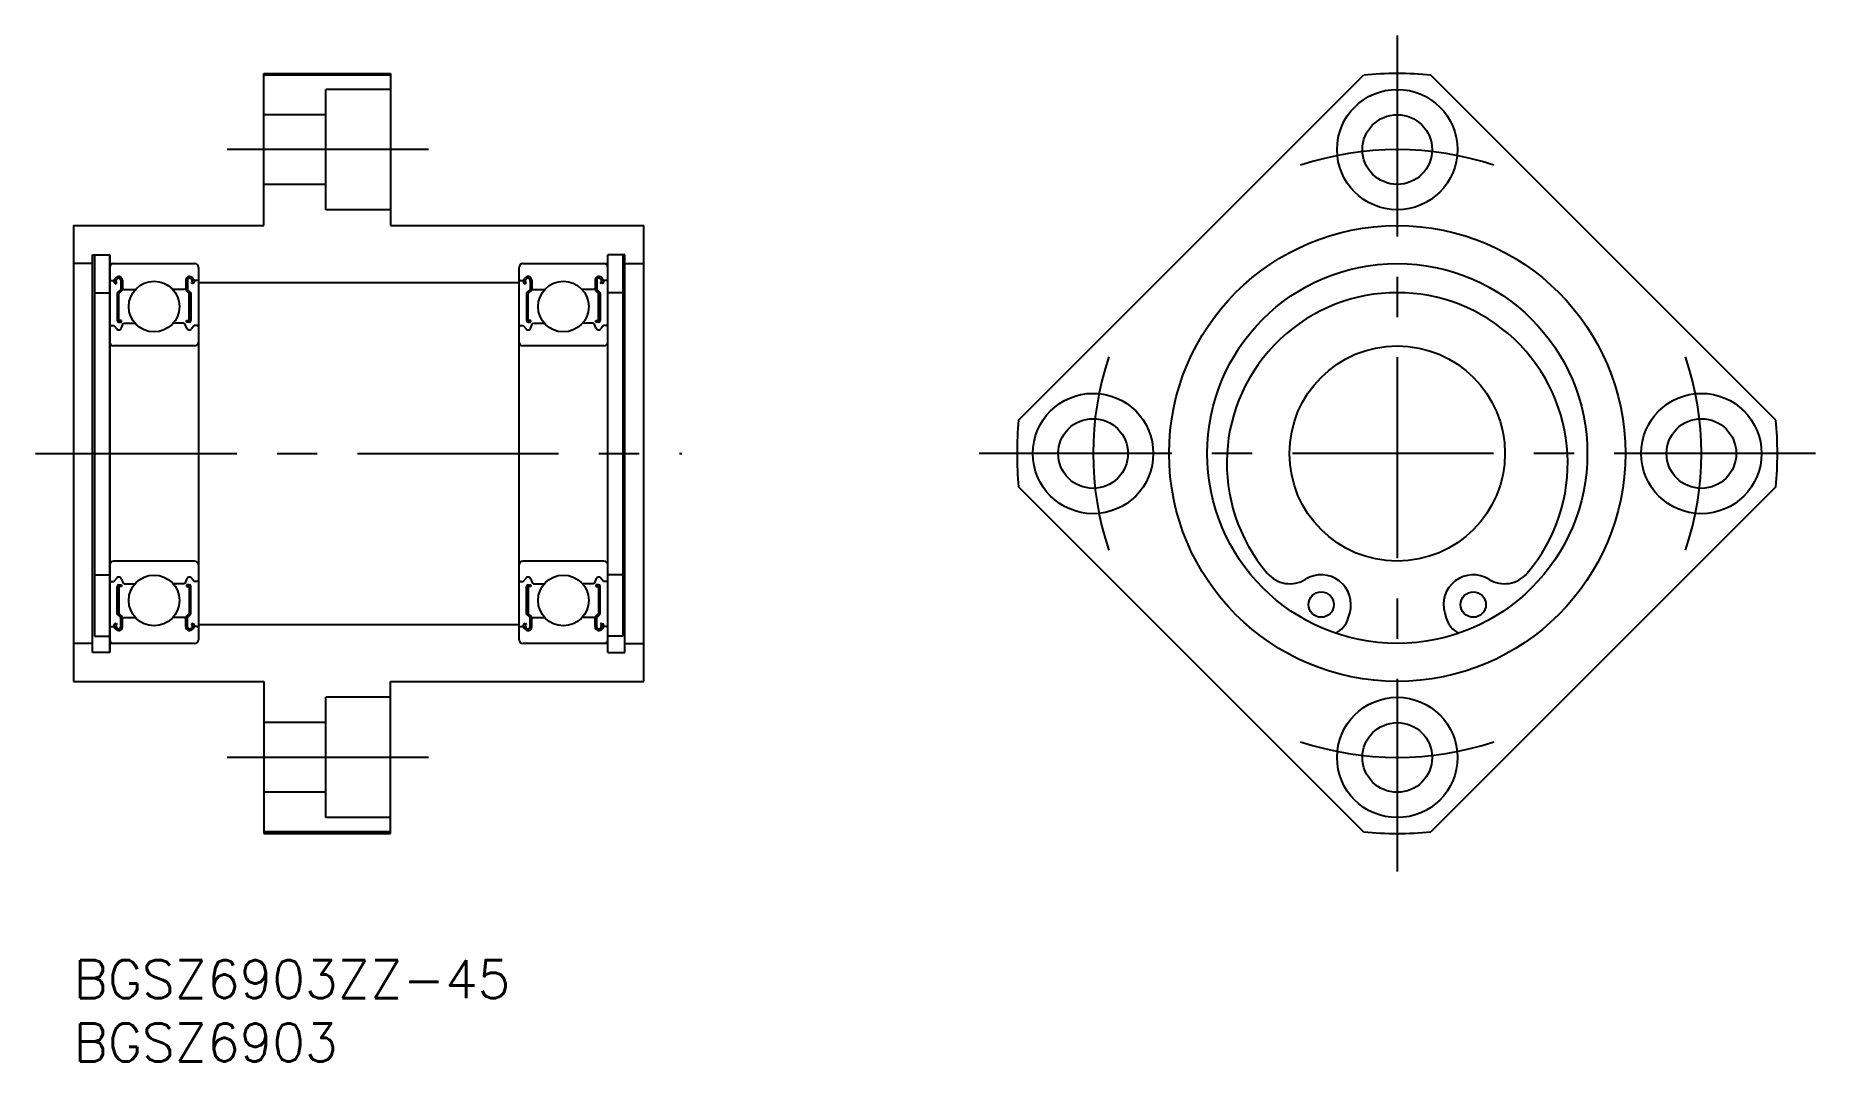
# Model space of a CAD drawing. Extents: x -3 to 137, y -8 to 73.
import ezdxf

# ---------------------------------------------------------------- set-up
doc = ezdxf.new("R2010")
doc.units = 0
doc.header["$LTSCALE"] = 0.5
doc.linetypes.add('CENTER', pattern=[50.8, 31.75, -6.35, 6.35, -6.35])
for name, color, linetype in [('MSM_CENTER', 1, 'CENTER'), ('MSM_CONTINUOUS', 7, 'CONTINUOUS'), ('MSM_PART_NUMBER', 7, 'CONTINUOUS')]:
    doc.layers.add(name, color=color, linetype=linetype)
doc.styles.get("Standard").update_dxf_attribs({"font": 'txt.shx', "height": 3, "bigfont": 'bigfont.shx'})

# ---------------------------------------------------------------- blocks, each defined once
blk = doc.blocks.new('*U6')
at = {"layer": 'MSM_PART_NUMBER'}
blk.add_text('BGSZ6903ZZ-45', height=3, dxfattribs=at).set_placement((0, -3))
blk = doc.blocks.new('*U7')
at = {"layer": 'MSM_PART_NUMBER'}
blk.add_text('BGSZ6903', height=3, dxfattribs=at).set_placement((0, -8))

msp = doc.modelspace()

# ---------------------------------------------------------------- linework, layer by layer
at = {"layer": 'MSM_CENTER'}
for p, q in [((104.45, 73), (104.45, 7)), ((28, 64), (12, 64)), ((-3, 40), (48, 40)), ((137.45, 40), (71.45, 40)), ((28, 16), (12, 16))]:
    msp.add_line(p, q, dxfattribs=at)
for start, end in [(71.4796, 108.5204), (161.4796, 198.5204), (341.4796, 18.5204), (251.4796, 288.5204)]:
    msp.add_arc((104.45, 40), 24, start, end, dxfattribs=at)
at = {"layer": 'MSM_CONTINUOUS'}
for p, q in [((15, 58), (15, 70)), ((15, 70), (25, 70)), ((25, 69.88), (15, 69.88)), ((25, 70), (25, 58)), ((74.56, 42.64), (101.8, 69.88)), ((134.33, 42.64), (107.09, 69.88)), ((19.9, 59.25), (19.9, 68.75)), ((25, 68.75), (19.9, 68.75)), ((19.9, 66.75), (15, 66.75)), ((19.9, 61.25), (15, 61.25)), ((25, 59.25), (19.9, 59.25)), ((0, 58), (15, 58)), ((0, 58), (0, 22)), ((25, 58), (45, 58)), ((45, 22), (45, 58)), ((1.5, 55), (0, 55)), ((1.5, 55.7), (2.85, 55.7)), ((1.5, 24.3, 1.2), (1.5, 55.7, 1.2)), ((1.65, 55.7, 1.3), (1.65, 25.58, 1.3)), ((2.85, 55.7), (2.85, 40)), ((2.85, 24.3), (2.85, 55.7)), ((2.85, 55.7, 1.3), (2.85, 24.3, 1.3)), ((2.85, 55), (9.55, 55)), ((35.45, 55), (42.15, 55)), ((42.15, 24.3), (42.15, 55.7)), ((43.5, 55.7, -1.3), (42.15, 55.7, -1.3)), ((43.35, 55.7), (43.35, 25.58)), ((43.5, 24.3, -0.1), (43.5, 55.7, -0.1)), ((43.5, 55, -1.3), (45, 55, -1.3)), ((2.85, 53.75), (2.95, 53.65)), ((2.95, 53.65), (3.18, 53.65)), ((3.18, 53.65), (3.29, 53.83)), ((3.23, 53.47), (3.35, 53.4)), ((3.3, 53.58), (3.41, 53.77)), ((3.41, 53.52), (3.3, 53.58)), ((3.35, 53.4), (3.41, 53.52)), ((3.72, 53.68), (3.72, 52.95)), ((3.85, 53.68), (3.85, 52.89)), ((8.85, 53.68), (8.85, 52.89)), ((8.98, 53.68), (8.98, 52.95)), ((9.4, 53.58), (9.29, 53.77)), ((9.29, 53.52), (9.4, 53.58)), ((9.35, 53.4), (9.29, 53.52)), ((9.47, 53.47), (9.35, 53.4)), ((9.52, 53.65), (9.41, 53.83)), ((9.75, 53.65), (9.52, 53.65)), ((9.85, 53.75), (9.75, 53.65)), ((9.85, 54.7), (9.85, 25.3)), ((9.85, 53.5), (35.15, 53.5)), ((35.15, 25.3), (35.15, 54.7)), ((35.15, 53.75), (35.25, 53.65)), ((35.25, 53.65), (35.48, 53.65)), ((35.48, 53.65), (35.59, 53.83)), ((35.53, 53.47), (35.65, 53.4)), ((35.6, 53.58), (35.71, 53.77)), ((35.71, 53.52), (35.6, 53.58)), ((35.65, 53.4), (35.71, 53.52)), ((36.02, 53.68), (36.02, 52.95)), ((36.15, 53.68), (36.15, 52.89)), ((41.15, 53.68), (41.15, 52.89)), ((41.28, 53.68), (41.28, 52.95)), ((41.7, 53.58), (41.59, 53.77)), ((41.59, 53.52), (41.7, 53.58)), ((41.65, 53.4), (41.59, 53.52)), ((41.77, 53.47), (41.65, 53.4)), ((41.82, 53.65), (41.71, 53.83)), ((42.05, 53.65), (41.82, 53.65)), ((42.15, 53.75), (42.05, 53.65)), ((1.65, 52.7), (2.85, 52.7)), ((3.72, 52.95), (3.45, 52.68)), ((3.45, 52.68), (3.45, 50.5)), ((3.85, 52.89), (3.58, 52.63)), ((3.58, 50.5), (3.58, 52.63)), ((3.85, 53.05), (3.95, 52.95)), ((3.95, 52.95), (4.87, 52.95)), ((8.75, 52.95), (7.83, 52.95)), ((8.85, 53.05), (8.75, 52.95)), ((8.85, 52.89), (9.12, 52.63)), ((8.98, 52.95), (9.25, 52.68)), ((9.12, 50.5), (9.12, 52.63)), ((9.25, 52.68), (9.25, 50.5)), ((36.02, 52.95), (35.75, 52.68)), ((35.75, 52.68), (35.75, 50.5)), ((36.15, 52.89), (35.88, 52.63)), ((35.88, 50.5), (35.88, 52.63)), ((36.15, 53.05), (36.25, 52.95)), ((36.25, 52.95), (37.17, 52.95)), ((41.05, 52.95), (40.13, 52.95)), ((41.15, 53.05), (41.05, 52.95)), ((41.15, 52.89), (41.42, 52.63)), ((41.28, 52.95), (41.55, 52.68)), ((41.42, 50.5), (41.42, 52.63)), ((41.55, 52.68), (41.55, 50.5)), ((43.35, 52.7, -1.3), (42.15, 52.7, -1.3)), ((2.85, 50), (2.95, 50.1)), ((2.95, 50.1), (3.18, 50.1)), ((3.18, 50.1), (3.4, 49.84)), ((3.78, 50.5), (3.58, 50.5)), ((3.58, 50.36), (3.78, 50.36)), ((3.78, 50.36), (3.78, 50.5)), ((3.78, 49.92), (3.89, 50.21)), ((3.89, 50.21), (3.99, 50.3)), ((3.99, 50.3), (4.83, 50.3)), ((8.71, 50.3), (7.87, 50.3)), ((8.81, 50.21), (8.71, 50.3)), ((8.92, 49.92), (8.81, 50.21)), ((8.92, 50.36), (8.92, 50.5)), ((8.92, 50.5), (9.12, 50.5)), ((9.12, 50.36), (8.92, 50.36)), ((9.52, 50.1), (9.3, 49.84)), ((9.75, 50.1), (9.52, 50.1)), ((9.85, 50), (9.75, 50.1)), ((35.15, 50), (35.25, 50.1)), ((35.25, 50.1), (35.48, 50.1)), ((35.48, 50.1), (35.7, 49.84)), ((36.08, 50.5), (35.88, 50.5)), ((35.88, 50.36), (36.08, 50.36)), ((36.08, 50.36), (36.08, 50.5)), ((36.08, 49.92), (36.19, 50.21)), ((36.19, 50.21), (36.29, 50.3)), ((36.29, 50.3), (37.13, 50.3)), ((41.01, 50.3), (40.17, 50.3)), ((41.11, 50.21), (41.01, 50.3)), ((41.22, 49.92), (41.11, 50.21)), ((41.22, 50.36), (41.22, 50.5)), ((41.22, 50.5), (41.42, 50.5)), ((41.42, 50.36), (41.22, 50.36)), ((41.82, 50.1), (41.6, 49.84)), ((42.05, 50.1), (41.82, 50.1)), ((42.15, 50), (42.05, 50.1)), ((9.55, 48.5), (3.15, 48.5)), ((41.85, 48.5), (35.45, 48.5)), ((74.56, 37.36), (101.8, 10.12)), ((134.33, 37.36), (107.09, 10.12)), ((9.55, 31.5), (3.15, 31.5)), ((41.85, 31.5), (35.45, 31.5)), ((1.65, 30.42), (2.85, 30.42)), ((2.85, 30), (2.95, 29.9)), ((2.95, 29.9), (3.18, 29.9)), ((3.18, 29.9), (3.4, 30.16)), ((3.45, 27.32), (3.45, 29.5)), ((3.58, 29.64), (3.78, 29.64)), ((3.58, 29.5), (3.58, 27.37)), ((3.78, 29.5), (3.58, 29.5)), ((3.78, 30.08), (3.89, 29.79)), ((3.78, 29.64), (3.78, 29.5)), ((3.89, 29.79), (3.99, 29.7)), ((3.99, 29.7), (4.83, 29.7)), ((8.71, 29.7), (7.87, 29.7)), ((8.81, 29.79), (8.71, 29.7)), ((8.92, 30.08), (8.81, 29.79)), ((8.92, 29.64), (8.92, 29.5)), ((9.12, 29.64), (8.92, 29.64)), ((8.92, 29.5), (9.12, 29.5)), ((9.12, 29.5), (9.12, 27.37)), ((9.25, 27.32), (9.25, 29.5)), ((9.52, 29.9), (9.3, 30.16)), ((9.75, 29.9), (9.52, 29.9)), ((9.85, 30), (9.75, 29.9)), ((35.15, 30), (35.25, 29.9)), ((35.25, 29.9), (35.48, 29.9)), ((35.48, 29.9), (35.7, 30.16)), ((35.75, 27.32), (35.75, 29.5)), ((35.88, 29.64), (36.08, 29.64)), ((35.88, 29.5), (35.88, 27.37)), ((36.08, 29.5), (35.88, 29.5)), ((36.08, 30.08), (36.19, 29.79)), ((36.08, 29.64), (36.08, 29.5)), ((36.19, 29.79), (36.29, 29.7)), ((36.29, 29.7), (37.13, 29.7)), ((41.01, 29.7), (40.17, 29.7)), ((41.11, 29.79), (41.01, 29.7)), ((41.22, 30.08), (41.11, 29.79)), ((41.22, 29.64), (41.22, 29.5)), ((41.42, 29.64), (41.22, 29.64)), ((41.22, 29.5), (41.42, 29.5)), ((41.42, 29.5), (41.42, 27.37)), ((41.55, 27.32), (41.55, 29.5)), ((41.82, 29.9), (41.6, 30.16)), ((42.05, 29.9), (41.82, 29.9)), ((42.15, 30), (42.05, 29.9)), ((43.35, 30.42, -1.3), (42.15, 30.42, -1.3)), ((3.72, 27.05), (3.45, 27.32)), ((3.85, 27.11), (3.58, 27.37)), ((3.72, 26.32), (3.72, 27.05)), ((3.85, 26.32), (3.85, 27.11)), ((3.85, 26.95), (3.95, 27.05)), ((3.95, 27.05), (4.87, 27.05)), ((8.75, 27.05), (7.83, 27.05)), ((8.85, 26.95), (8.75, 27.05)), ((8.85, 27.11), (9.12, 27.37)), ((8.85, 26.32), (8.85, 27.11)), ((8.98, 27.05), (9.25, 27.32)), ((8.98, 26.32), (8.98, 27.05)), ((36.02, 27.05), (35.75, 27.32)), ((36.15, 27.11), (35.88, 27.37)), ((36.02, 26.32), (36.02, 27.05)), ((36.15, 26.32), (36.15, 27.11)), ((36.15, 26.95), (36.25, 27.05)), ((36.25, 27.05), (37.17, 27.05)), ((41.05, 27.05), (40.13, 27.05)), ((41.15, 26.95), (41.05, 27.05)), ((41.15, 27.11), (41.42, 27.37)), ((41.15, 26.32), (41.15, 27.11)), ((41.28, 27.05), (41.55, 27.32)), ((41.28, 26.32), (41.28, 27.05)), ((100.58, 27.01), (100.7, 27.4)), ((108.2, 27.4), (108.31, 27.01)), ((1.65, 25.58), (2.85, 25.58)), ((2.85, 26.25), (2.95, 26.35)), ((2.95, 26.35), (3.18, 26.35)), ((3.18, 26.35), (3.29, 26.17)), ((3.23, 26.53), (3.35, 26.6)), ((3.41, 26.48), (3.3, 26.42)), ((3.3, 26.42), (3.41, 26.23)), ((3.35, 26.6), (3.41, 26.48)), ((9.35, 26.6), (9.29, 26.48)), ((9.29, 26.48), (9.4, 26.42)), ((9.4, 26.42), (9.29, 26.23)), ((9.47, 26.53), (9.35, 26.6)), ((9.52, 26.35), (9.41, 26.17)), ((9.75, 26.35), (9.52, 26.35)), ((9.85, 26.25), (9.75, 26.35)), ((9.85, 26.5), (35.15, 26.5)), ((35.15, 26.25), (35.25, 26.35)), ((35.25, 26.35), (35.48, 26.35)), ((35.48, 26.35), (35.59, 26.17)), ((35.53, 26.53), (35.65, 26.6)), ((35.71, 26.48), (35.6, 26.42)), ((35.6, 26.42), (35.71, 26.23)), ((35.65, 26.6), (35.71, 26.48)), ((41.65, 26.6), (41.59, 26.48)), ((41.59, 26.48), (41.7, 26.42)), ((41.7, 26.42), (41.59, 26.23)), ((41.77, 26.53), (41.65, 26.6)), ((41.82, 26.35), (41.71, 26.17)), ((42.05, 26.35), (41.82, 26.35)), ((42.15, 26.25), (42.05, 26.35)), ((43.35, 25.58, -1.3), (42.15, 25.58, -1.3)), ((1.5, 25), (0, 25)), ((2.85, 24.3), (1.5, 24.3)), ((9.55, 25), (2.85, 25)), ((42.15, 25), (35.45, 25)), ((42.15, 24.3, -1.3), (43.5, 24.3, -1.3)), ((43.5, 25, -1.3), (45, 25, -1.3)), ((0, 22), (15, 22)), ((15, 22), (15, 10)), ((25, 22), (45, 22)), ((25, 10), (25, 22)), ((19.9, 11.25), (19.9, 20.75)), ((25, 20.75), (19.9, 20.75)), ((19.9, 18.75), (15, 18.75)), ((19.9, 13.25), (15, 13.25)), ((25, 11.25), (19.9, 11.25)), ((25, 10.12), (15, 10.12)), ((15, 10), (25, 10))]:
    msp.add_line(p, q, dxfattribs=at)
for centre, radius in [((104.45, 64), 4.75), ((104.45, 64), 2.75), ((104.45, 40), 18), ((104.45, 40), 15), ((6.35, 51.6), 2), ((38.65, 51.6), 2), ((104.45, 40), 8.5), ((80.45, 40), 4.75), ((128.45, 40), 4.75), ((80.45, 40), 2.75), ((128.45, 40), 2.75), ((6.35, 28.4), 2), ((38.65, 28.4), 2), ((98.45, 28.07), 1), ((110.45, 28.07), 1), ((104.45, 16), 4.75), ((104.45, 16), 2.75)]:
    msp.add_circle(centre, radius, dxfattribs=at)
for centre, radius, start, end in [((104.45, 40), 30, 84.9445, 95.0555), ((3.15, 54.7), 0.3, 90, 180), ((9.55, 54.7), 0.3, 0, 90), ((35.45, 54.7), 0.3, 90, 180), ((41.85, 54.7), 0.3, 0, 90), ((3.3, 53.58), 0.133, 149.9969, 240.0013), ((3.55, 53.68), 0.299, 0, 150.0002), ((3.55, 53.68), 0.166, 0, 150.0044), ((9.15, 53.68), 0.299, 29.9998, 180), ((9.15, 53.68), 0.166, 29.9956, 180), ((9.4, 53.58), 0.133, 299.9987, 30.0031), ((35.6, 53.58), 0.133, 149.9969, 240.0013), ((35.85, 53.68), 0.299, 0, 150.0002), ((35.85, 53.68), 0.166, 0, 150.0044), ((41.45, 53.68), 0.299, 29.9998, 180), ((41.45, 53.68), 0.166, 29.9956, 180), ((41.7, 53.58), 0.133, 299.9987, 30.0031), ((104.45, 39.25), 13.45, 319.7222, 220.2778), ((3.57, 49.98), 0.224, 220.001, 343.1517), ((3.58, 50.5), 0.133, 180, 270), ((9.13, 49.98), 0.224, 196.8483, 319.999), ((9.12, 50.5), 0.133, 270, 360), ((35.87, 49.98), 0.224, 220.001, 343.1517), ((35.88, 50.5), 0.133, 180, 270), ((41.43, 49.98), 0.224, 196.8483, 319.999), ((41.42, 50.5), 0.133, 270, 360), ((3.15, 48.8), 0.3, 180, 270), ((9.55, 48.8), 0.3, 270, 0), ((35.45, 48.8), 0.3, 180, 270), ((41.85, 48.8), 0.3, 270, 0), ((104.45, 40), 30, 174.9445, 185.0555), ((104.45, 40), 30, 354.9445, 5.0555), ((3.15, 31.2), 0.3, 90, 180), ((9.55, 31.2), 0.3, 0, 90), ((35.45, 31.2), 0.3, 90, 180), ((41.85, 31.2), 0.3, 0, 90), ((3.57, 30.02), 0.224, 16.8483, 139.999), ((3.58, 29.5), 0.133, 90, 179.9999), ((9.13, 30.02), 0.224, 40.001, 163.1517), ((9.12, 29.5), 0.133, 0.0001, 90), ((35.87, 30.02), 0.224, 16.8483, 139.999), ((35.88, 29.5), 0.133, 90, 179.9999), ((41.43, 30.02), 0.224, 40.001, 163.1517), ((41.42, 29.5), 0.133, 0.0001, 90), ((95.98, 32.07), 2.35, 220.2778, 301.6812), ((98.45, 28.07), 2.35, 343.431, 121.6812), ((110.45, 28.07), 2.35, 58.3188, 196.569), ((112.92, 32.07), 2.35, 238.3188, 319.7222), ((98.67, 27.58), 2, 297.6026, 343.431), ((110.23, 27.58), 2, 196.569, 242.3974), ((3.15, 25.3), 0.3, 180, 270), ((3.3, 26.42), 0.133, 119.9987, 210.0031), ((3.55, 26.32), 0.299, 209.9998, 0), ((3.55, 26.32), 0.166, 209.9956, 0), ((9.15, 26.32), 0.299, 180, 330.0002), ((9.15, 26.32), 0.166, 180, 330.0044), ((9.4, 26.42), 0.133, 329.9969, 60.0013), ((9.55, 25.3), 0.3, 270, 0), ((35.45, 25.3), 0.3, 180, 270), ((35.6, 26.42), 0.133, 119.9987, 210.0031), ((35.85, 26.32), 0.299, 209.9998, 0), ((35.85, 26.32), 0.166, 209.9956, 0), ((41.45, 26.32), 0.299, 180, 330.0002), ((41.45, 26.32), 0.166, 180, 330.0044), ((41.7, 26.42), 0.133, 329.9969, 60.0013), ((41.85, 25.3), 0.3, 270, 0), ((104.45, 40), 30, 264.9445, 275.0555)]:
    msp.add_arc(centre, radius, start, end, dxfattribs=at)

# ---------------------------------------------------------------- block references
for name in ['*U6', '*U7']:
    msp.add_blockref(name, (0, 0), dxfattribs=at)

doc.saveas('drawing.dxf')
